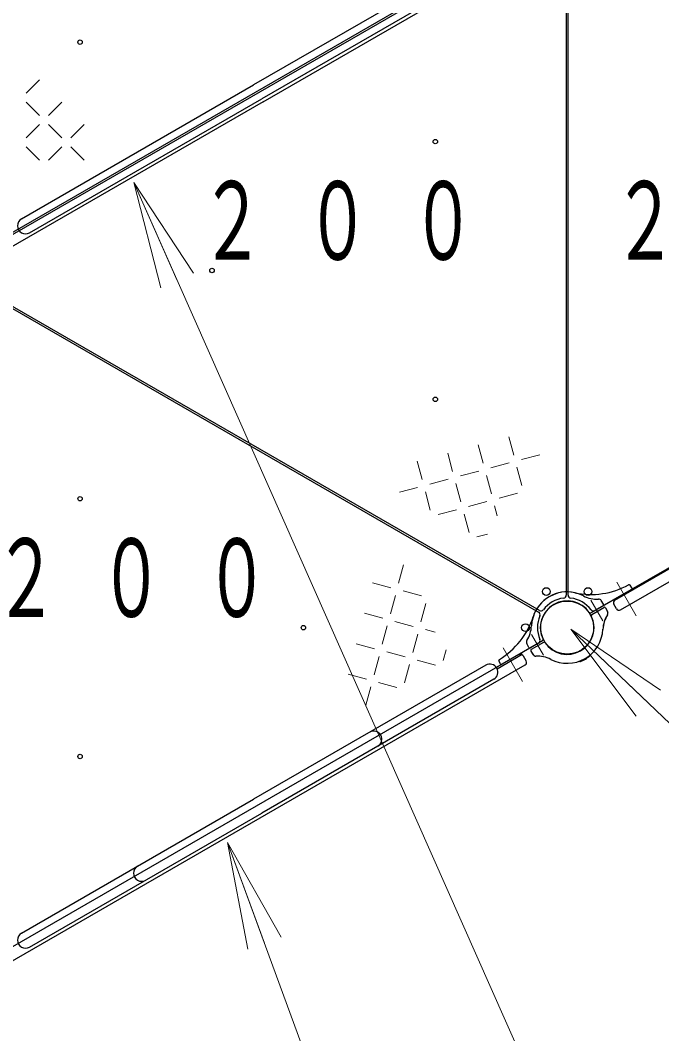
# Model space of a CAD drawing. Units: millimetres on the paper, scale 1:60. Extents: x -385 to 0, y -594 to 267.
# Drawn here: x -254.72 to -236.77, y 77.64 to 106.02 of the extents above; entities that cross this region are included whole.
import ezdxf

# ---------------------------------------------------------------- set-up
doc = ezdxf.new("R2010")
doc.units = ezdxf.units.MM
doc.linetypes.add('USER2', pattern=[6, 3, -1, 1, -1])
doc.layers.add('1_60', color=7, linetype='Continuous', lineweight=25)
doc.styles.add('ＭＳ ゴシック', font='')
doc.styles.get('ＭＳ ゴシック').set_extended_font_data('MS Gothic')

msp = doc.modelspace()

# ---------------------------------------------------------------- linework, layer by layer
at = {"layer": '1_60', "color": 4}
for p, q in [((-240.219, 108.578), (-255.964, 99.488)), ((-255.939, 99.445), (-240.194, 108.535)), ((-239.444, 108.101), (-239.444, 89.922)), ((-239.394, 89.922), (-239.394, 108.102)), ((-255.964, 98.535), (-240.219, 89.445)), ((-240.194, 89.488), (-255.939, 98.578)), ((-222.899, 98.578), (-238.643, 89.488)), ((-240.219, 88.578), (-255.964, 79.488))]:
    msp.add_line(p, q, dxfattribs=at)
at = {"layer": '1_60'}
for p, q in [((-241.697, 107.958), (-248.192, 104.208)), ((-247.921, 103.737), (-240.559, 107.987)), ((-241.47, 107.565), (-247.966, 103.815)), ((-254.688, 100.458), (-248.192, 104.208)), ((-247.921, 103.737), (-255.282, 99.487)), ((-254.461, 100.065), (-247.966, 103.815)), ((-238.084, 89.782), (-223.433, 98.241)), ((-237.925, 89.508), (-223.275, 97.967)), ((-238.039, 89.539), (-238.114, 89.669)), ((-240.702, 88.301), (-241.402, 87.897)), ((-240.675, 88.255), (-241.375, 87.851)), ((-240.675, 88.255), (-240.702, 88.301)), ((-255.246, 79.508), (-240.595, 87.967)), ((-240.565, 88.08), (-240.64, 88.21)), ((-239.07, 88.074), (-239.069, 88.072)), ((-239.07, 88.074), (-239.069, 88.072)), ((-238.782, 88.241), (-238.78, 88.239)), ((-238.781, 88.241), (-238.78, 88.239))]:
    msp.add_line(p, q, dxfattribs=at)
at = {"layer": '1_60', "color": 4, "lineweight": 13}
for p, q in [((-254.18, 104.349), (-254.555, 103.974)), ((-254.18, 103.349), (-254.555, 103.724)), ((-253.555, 103.724), (-253.93, 103.349)), ((-254.18, 103.099), (-254.555, 102.724)), ((-253.555, 102.724), (-253.93, 103.099)), ((-252.93, 103.099), (-253.305, 102.724)), ((-254.18, 102.099), (-254.555, 102.474)), ((-253.555, 102.474), (-253.93, 102.099)), ((-252.93, 102.099), (-253.305, 102.474)), ((-241.054, 94.354), (-240.916, 93.842)), ((-241.907, 94.126), (-241.77, 93.613)), ((-243.615, 93.668), (-243.478, 93.156)), ((-242.761, 93.897), (-242.624, 93.385)), ((-240.188, 93.854), (-240.7, 93.717)), ((-241.895, 93.397), (-242.407, 93.26)), ((-241.041, 93.626), (-241.554, 93.488)), ((-240.825, 93.501), (-240.688, 92.988)), ((-242.749, 93.168), (-243.261, 93.031)), ((-241.679, 93.272), (-241.541, 92.76)), ((-243.603, 92.939), (-244.115, 92.802)), ((-243.386, 92.814), (-243.249, 92.302)), ((-242.532, 93.043), (-242.395, 92.531)), ((-241.666, 92.543), (-242.179, 92.406)), ((-240.813, 92.772), (-241.325, 92.635)), ((-242.52, 92.314), (-243.033, 92.177)), ((-241.45, 92.418), (-241.377, 92.145)), ((-242.304, 92.189), (-242.166, 91.677)), ((-241.646, 91.633), (-241.95, 91.552)), ((-243.997, 90.767), (-244.135, 90.255)), ((-244.863, 90.267), (-244.351, 90.13)), ((-244.01, 90.038), (-243.497, 89.901)), ((-244.226, 89.913), (-244.363, 89.401)), ((-243.372, 89.685), (-243.51, 89.172)), ((-245.092, 89.413), (-244.58, 89.276)), ((-244.238, 89.185), (-243.726, 89.047)), ((-244.455, 89.06), (-244.592, 88.547)), ((-243.601, 88.831), (-243.738, 88.319)), ((-243.385, 88.956), (-243.112, 88.883)), ((-245.321, 88.56), (-244.809, 88.422)), ((-244.467, 88.331), (-243.955, 88.194)), ((-242.803, 88.394), (-242.885, 88.09)), ((-244.684, 88.206), (-244.821, 87.694)), ((-243.83, 87.977), (-243.967, 87.465)), ((-243.613, 88.102), (-243.101, 87.965)), ((-245.55, 87.706), (-245.037, 87.569)), ((-244.696, 87.477), (-244.184, 87.34)), ((-244.912, 87.352), (-245.05, 86.84))]:
    msp.add_line(p, q, dxfattribs=at)
at = {"layer": '1_60', "lineweight": 13}
for p, q in [((-250.789, 98.527), (-251.548, 101.472)), ((-251.548, 101.472), (-249.875, 98.932)), ((-251.548, 101.472), (-250.332, 98.73)), ((-251.548, 101.472), (-237.348, 69.432)), ((-237.492, 86.533), (-239.321, 88.964)), ((-239.321, 88.964), (-236.803, 87.258)), ((-239.321, 88.964), (-237.148, 86.895)), ((-239.321, 88.964), (-231.371, 81.397)), ((-248.359, 80.005), (-248.922, 82.994)), ((-248.922, 82.994), (-247.42, 80.349)), ((-248.922, 82.994), (-247.89, 80.177)), ((-248.922, 82.994), (-245.286, 73.07))]:
    msp.add_line(p, q, dxfattribs=at)
at = {"layer": '1_60', "linetype": 'USER2', "lineweight": 13}
for p, q in [((-238.034, 90.28), (-237.491, 89.34)), ((-238.423, 89.203), (-238.755, 89.778)), ((-238.423, 89.203), (-238.755, 89.778)), ((-240.083, 88.245), (-240.415, 88.82)), ((-240.083, 88.245), (-240.415, 88.82)), ((-241.209, 88.447), (-240.667, 87.507))]:
    msp.add_line(p, q, dxfattribs=at)
at = {"layer": '1_60', "color": 2}
for p, q in [((-238.755, 89.424), (-237.621, 90.079)), ((-237.609, 90.126), (-237.657, 90.199)), ((-238.403, 89.667), (-238.467, 89.77)), ((-238.755, 89.424), (-238.415, 89.62)), ((-238.73, 89.381), (-238.39, 89.577)), ((-238.73, 89.38), (-238.39, 89.577)), ((-238.344, 89.564), (-238.287, 89.456)), ((-238.343, 89.564), (-238.282, 89.448)), ((-240.108, 88.643), (-241.242, 87.988)), ((-240.494, 88.459), (-240.551, 88.567)), ((-240.108, 88.643), (-240.448, 88.446)), ((-240.083, 88.599), (-240.423, 88.403)), ((-240.083, 88.599), (-240.423, 88.403)), ((-240.435, 88.356), (-240.365, 88.245)), ((-240.434, 88.357), (-240.37, 88.254)), ((-241.288, 88.002), (-241.328, 88.08))]:
    msp.add_line(p, q, dxfattribs=at)
at = {"layer": '1_60', "color": 131}
for p, q in [((-241.697, 87.958), (-248.192, 84.208)), ((-241.47, 87.565), (-247.966, 83.815)), ((-254.688, 80.458), (-248.192, 84.208)), ((-254.461, 80.065), (-247.966, 83.815))]:
    msp.add_line(p, q, dxfattribs=at)
at = {"layer": '1_60', "color": 4}
for centre, radius in [((-253.049, 105.403), 0.0625), ((-243.109, 102.62), 0.0625), ((-249.359, 99.012), 0.0625), ((-243.109, 95.403), 0.0625), ((-253.049, 92.62), 0.0625), ((-240.002, 90.022), 0.108), ((-238.836, 90.022), 0.108), ((-240.585, 89.012), 0.108), ((-246.799, 89.012), 0.0625), ((-253.049, 85.403), 0.0625)]:
    msp.add_circle(centre, radius, dxfattribs=at)
at = {"layer": '1_60'}
for centre in [(-239.419, 89.012), (-239.419, 89.012), (-239.419, 89.012), (-239.419, 89.011)]:
    msp.add_circle(centre, 0.743, dxfattribs=at)
for centre, radius, start, end in [((-254.574, 100.262), 0.227, 120, 300), ((-238.042, 89.71), 0.0833, 120, 210), ((-237.967, 89.58), 0.0833, 210, 300), ((-240.712, 88.169), 0.0833, 30, 120), ((-240.637, 88.039), 0.0833, 300, 30), ((-239.055, 88.08), 0.0167, 210, 291.3731), ((-239.054, 88.08), 0.0167, 210, 291.3731), ((-239.419, 89.012), 1.017, 291.3731, 300), ((-239.419, 89.012), 1.017, 291.3731, 300), ((-239.419, 89.012), 1.017, 300, 308.6269), ((-239.419, 89.012), 1.017, 300, 308.6269), ((-238.795, 88.23), 0.0167, 308.6269, 30), ((-238.794, 88.23), 0.0167, 308.6269, 30)]:
    msp.add_arc(centre, radius, start, end, dxfattribs=at)
at = {"layer": '1_60', "color": 2}
for centre, radius, start, end in [((-239.419, 89.012), 1, 62.7272, 120), ((-239.419, 89.012), 1, 77.7828, 120), ((-238.749, 92.107), 2.167, 257.7828, 298.9158), ((-237.685, 90.181), 0.0333, 33, 118.9159), ((-237.637, 90.107), 0.0333, 300, 33), ((-239.419, 89.012), 1, 120, 177.2728), ((-239.419, 89.012), 1, 120, 162.2172), ((-239.419, 89.012), 0.75, 34.2707, 120), ((-239.419, 89.012), 0.75, 34.2707, 120), ((-238.579, 90.641), 0.833, 242.7272, 272.5412), ((-238.538, 89.725), 0.0833, 32, 92.5412), ((-238.538, 89.725), 0.0833, 32, 92.5412), ((-238.431, 89.649), 0.0333, 300, 32), ((-239.419, 89.012), 0.75, 120, 205.7293), ((-239.419, 89.012), 0.75, 120, 205.7293), ((-238.772, 89.453), 0.0333, 214.2707, 300), ((-238.771, 89.453), 0.0333, 214.2707, 300), ((-238.373, 89.548), 0.0333, 28, 120), ((-238.373, 89.548), 0.0333, 28, 120), ((-238.36, 89.418), 0.0833, 327.4588, 28), ((-238.36, 89.417), 0.0833, 327.4588, 28), ((-242.434, 89.979), 2.167, 301.0842, 342.2172), ((-239.419, 89.012), 0.75, 300, 25.7293), ((-239.419, 89.012), 0.75, 300, 25.7293), ((-238.713, 89.352), 0.0333, 120, 205.7293), ((-238.713, 89.352), 0.0333, 120, 205.7293), ((-237.588, 88.924), 0.833, 147.4588, 177.2728), ((-237.587, 88.924), 0.833, 147.4588, 177.2728), ((-241.25, 89.099), 0.833, 327.4588, 357.2728), ((-239.419, 89.012), 1, 300, 357.2728), ((-239.419, 89.012), 1, 300, 357.2728), ((-240.477, 88.606), 0.0833, 147.4588, 208), ((-240.477, 88.606), 0.0833, 147.4588, 208), ((-240.125, 88.671), 0.0333, 300, 25.7293), ((-240.124, 88.672), 0.0333, 300, 25.7293), ((-240.066, 88.571), 0.0333, 34.2707, 120), ((-240.066, 88.57), 0.0333, 34.2707, 120), ((-239.419, 89.012), 0.75, 214.2707, 300), ((-239.419, 89.012), 0.75, 214.2707, 300), ((-240.465, 88.475), 0.0333, 208, 300), ((-240.406, 88.374), 0.0333, 120, 212), ((-240.406, 88.374), 0.0333, 120, 212), ((-240.3, 88.298), 0.0833, 212, 272.5412), ((-240.299, 88.298), 0.0833, 212, 272.5412), ((-241.298, 88.095), 0.0333, 121.0841, 207), ((-241.258, 88.017), 0.0333, 207, 300), ((-240.259, 87.382), 0.833, 62.7272, 92.5412), ((-240.259, 87.382), 0.833, 62.7272, 92.5412), ((-239.419, 89.012), 1, 242.7272, 300), ((-239.419, 89.012), 1, 242.7272, 300)]:
    msp.add_arc(centre, radius, start, end, dxfattribs=at)
at = {"layer": '1_60', "color": 4}
for centre, radius, start, end in [((-239.419, 89.011), 0.833, 96.7872, 143.2128), ((-239.527, 89.922), 0.0833, 276.7872, 0), ((-239.311, 89.922), 0.0833, 180, 263.2128), ((-239.419, 89.012), 0.833, 36.7872, 83.2128), ((-240.261, 89.373), 0.0833, 336.7872, 60), ((-240.153, 89.56), 0.0833, 240, 323.2128), ((-238.685, 89.56), 0.0833, 216.7872, 300), ((-239.419, 89.012), 0.833, 156.7872, 203.2128), ((-240.261, 88.65), 0.0833, 300, 23.2128)]:
    msp.add_arc(centre, radius, start, end, dxfattribs=at)
at = {"layer": '1_60', "color": 131}
for centre, start, end in [((-241.584, 87.762), 300, 120), ((-244.831, 85.887), 300, 120), ((-251.327, 82.137), 120, 300), ((-254.574, 80.262), 120, 300)]:
    msp.add_arc(centre, 0.227, start, end, dxfattribs=at)

# ---------------------------------------------------------------- texts
at = {"layer": '1_60', "char_height": 2.199, "attachment_point": 1, "style": 'ＭＳ ゴシック'}
for insert in [(-249.692, 101.512), (-238.145, 101.512), (-255.466, 91.512)]:
    msp.add_mtext('\\T1.64;\\W0.6;２００', dxfattribs=dict(at, insert=insert))

doc.saveas('drawing.dxf')
